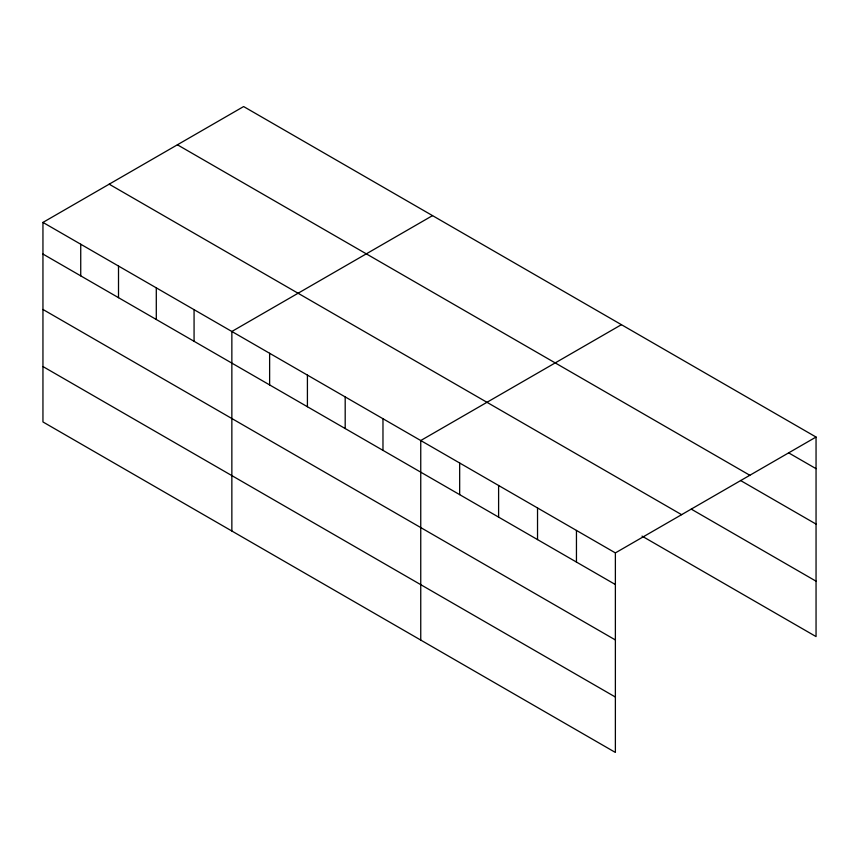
<?xml version="1.0" encoding="UTF-8"?>
<svg xmlns="http://www.w3.org/2000/svg" width="859" height="859" viewBox="0 0 859 859"><rect width="100%" height="100%" fill="white"/><g stroke="black" fill="none" stroke-linecap="round" stroke-linejoin="round"><path stroke-width="1.29" d="M42.95 222.417L615.377 552.906L615.377 752.441L42.95 421.952L42.95 222.417L243.623 106.559L816.05 437.048L816.05 636.583L642.027 536.113M432.528 215.62L231.855 331.477L231.855 531.012M621.422 324.681L420.749 440.538L420.749 640.073M615.377 552.906L816.05 437.048M788.573 452.822L816.05 468.681M177.405 144.784L749.832 475.274M740.49 480.471L816.05 524.087M691.259 509.129L816.05 581.178M109.168 184.18L681.595 514.67M42.95 254.049L615.377 584.539M42.95 309.465L615.377 639.944M42.95 366.546L615.377 697.036M576.453 530.433L576.453 562.065M537.53 507.959L537.53 539.592M498.607 485.485L498.607 517.118M459.672 463.012L459.672 494.644M382.974 418.72L382.974 450.363M345.189 396.912L345.189 428.555M307.415 375.104L307.415 406.736M269.629 353.285L269.629 384.929M194.07 309.659L194.07 341.302M156.295 287.851L156.295 319.494M118.51 266.043L118.51 297.676M80.735 244.224L80.735 275.868"/></g></svg>
